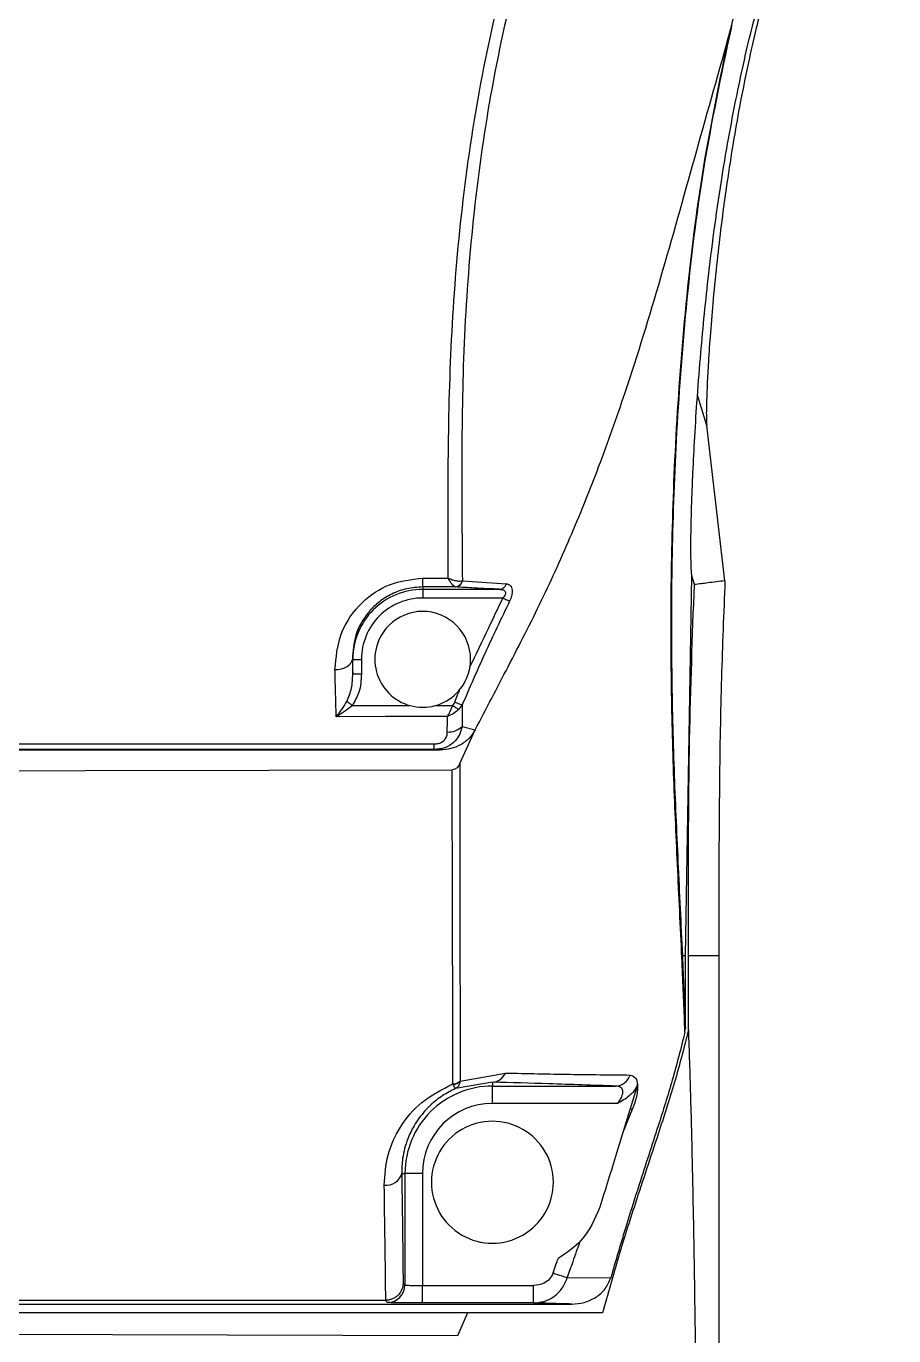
# Model space of a CAD drawing. Header units: millimetres. Extents: x 126 to 938, y 244 to 707.
# Drawn here: x 769.942 to 772.433, y 323.249 to 327.006 of the extents above; entities that cross this region are included whole.
import ezdxf

# ---------------------------------------------------------------- set-up
doc = ezdxf.new("R2010")
doc.units = ezdxf.units.MM

msp = doc.modelspace()

# ---------------------------------------------------------------- linework, layer by layer
at = {"color": 7, "linetype": 'Continuous', "lineweight": 25}
for p, q in [((771.9576, 326.972), (771.9604, 326.9817)), ((771.9603, 326.9817), (771.9576, 326.972)), ((771.9653, 327.0002), (771.9603, 326.9817)), ((771.8957, 325.8607), (771.8691, 325.9475)), ((771.948, 325.4155), (771.8957, 325.8607)), ((771.8525, 325.4293), (771.8511, 325.4534)), ((771.0803, 325.3978), (771.0803, 325.391)), ((771.1949, 325.4156), (771.3206, 325.4071)), ((771.8343, 324.3401), (771.8525, 325.4293)), ((771.8601, 325.4044), (771.8525, 325.4293)), ((771.0803, 325.391), (771.3012, 325.391)), ((771.0803, 325.391), (771.0803, 325.366)), ((771.3105, 325.366), (771.0803, 325.366)), ((770.8784, 325.1901), (770.8795, 325.1901)), ((770.8795, 325.1486), (770.8795, 325.1901)), ((770.8795, 325.1901), (770.9045, 325.1901)), ((770.9045, 325.1901), (770.9045, 325.1486)), ((770.8795, 325.1486), (770.9045, 325.1486)), ((771.1937, 325.0594), (771.183, 325.0458)), ((771.187, 324.8917), (771.2311, 324.9883)), ((771.1936, 324.9974), (771.2311, 324.9883)), ((767.6083, 324.9301), (771.1302, 324.9301)), ((771.8257, 324.3401), (771.8343, 324.3401)), ((771.8343, 324.1318), (771.8343, 324.3401)), ((771.843, 324.126), (771.843, 324.3401)), ((771.843, 324.3401), (771.9303, 324.3401)), ((771.9303, 324.3401), (771.9303, 322.2901)), ((771.8331, 324.1209), (771.8343, 324.1318)), ((771.2803, 323.9771), (771.1744, 323.9585)), ((771.1876, 323.9795), (771.318, 324.0033)), ((771.2803, 323.9771), (771.2803, 323.966)), ((771.2803, 323.966), (771.6339, 323.966)), ((771.2803, 323.916), (771.2803, 323.966)), ((771.6398, 323.916), (771.2803, 323.916)), ((771.02, 323.7151), (771.0295, 323.7151)), ((771.0295, 323.3953), (771.0295, 323.7151)), ((771.0794, 323.7151), (771.0295, 323.7151)), ((771.0794, 323.7151), (771.0794, 323.3936)), ((771.4952, 323.4163), (771.6202, 323.4162)), ((771.0241, 323.4007), (771.0295, 323.3953)), ((771.0794, 323.3436), (771.0794, 323.3936)), ((771.0794, 323.3936), (771.398, 323.3936)), ((771.398, 323.3436), (771.398, 323.3936)), ((769.7294, 323.3405), (771.5083, 323.3405)), ((770.9795, 323.3453), (770.9736, 323.3511)), ((771.398, 323.3436), (771.0794, 323.3436)), ((771.2085, 323.3151), (767.5281, 323.3151)), ((771.2085, 323.3151), (771.1803, 323.2495)), ((771.5965, 323.3151), (771.2085, 323.3151)), ((771.1803, 323.2495), (767.5457, 323.2584))]:
    msp.add_line(p, q, dxfattribs=at)
at = {"color": 7, "linetype": 'Continuous', "lineweight": 25, "flags": 128}
for points in [[(771.1743, 325.3978), (771.1217, 325.3978), (771.0803, 325.3978)], [(771.0804, 325.423), (771.1212, 325.423), (771.1532, 325.423)], [(771.3105, 325.366), (771.3134, 325.3646), (771.3162, 325.3633), (771.319, 325.362), (771.3216, 325.3607), (771.324, 325.3596), (771.3262, 325.3585), (771.3282, 325.3576), (771.3298, 325.3568)], [(770.8285, 325.1607), (770.838, 325.1614), (770.8473, 325.1632), (770.8558, 325.166), (770.8633, 325.1696), (770.8695, 325.1741), (770.8742, 325.1791), (770.8772, 325.1845), (770.8784, 325.1901)], [(770.8627, 325.0695), (770.8642, 325.0684), (770.8659, 325.0671), (770.8677, 325.0658), (770.8697, 325.0643), (770.8718, 325.0627), (770.874, 325.0611), (770.8763, 325.0594), (770.8785, 325.0577)], [(771.1724, 325.0677), (771.1757, 325.0664), (771.179, 325.0651), (771.1822, 325.0639), (771.1851, 325.0628), (771.1878, 325.0617), (771.1901, 325.0608), (771.1921, 325.06), (771.1937, 325.0594)], [(771.1937, 325.0594), (771.1937, 325.0245), (771.1936, 324.9974)], [(771.1511, 325.026), (770.9724, 325.0258), (770.8321, 325.0256)], [(770.8785, 325.0577), (770.9704, 325.0578), (771.0426, 325.0579)], [(771.1183, 325.058), (771.1456, 325.058), (771.167, 325.058)], [(771.167, 325.058), (771.1693, 325.0562), (771.1716, 325.0545), (771.1739, 325.0528), (771.176, 325.0512), (771.178, 325.0496), (771.1798, 325.0482), (771.1815, 325.0469), (771.183, 325.0458)], [(767.6248, 324.9483), (768.811, 324.9481), (769.5785, 324.9479), (770.346, 324.9478), (771.1135, 324.9477)], [(771.1135, 324.9313), (769.1598, 324.9314), (767.6248, 324.9315)], [(767.5715, 324.8663), (769.584, 324.8703), (771.1652, 324.8733)], [(771.682, 323.8989), (771.6683, 323.8658), (771.6576, 323.8397)], [(771.4549, 323.4297), (771.4609, 323.4277), (771.4668, 323.4258), (771.4725, 323.4239), (771.478, 323.4221), (771.483, 323.4204), (771.4877, 323.4189), (771.4917, 323.4175), (771.4952, 323.4163)], [(770.9736, 323.3511), (770.3654, 323.3511), (769.8875, 323.3511)]]:
    msp.add_lwpolyline(points, dxfattribs=at)
at = {"color": 7, "linetype": 'Continuous', "lineweight": 25}
for centre, radius, start, end in [((769.1876, 325.4191), 1.8928, 359.3543, 0.1172), ((771.1714, 325.4214), 0.0236, 275.4844, 345.9284), ((771.1726, 325.4205), 0.0228, 274.1563, 347.454), ((771.2994, 325.4128), 0.0219, 274.7322, 344.9246), ((771.0803, 325.1901), 0.2008, 89.9998, 180.0007), ((771.0803, 325.1901), 0.1759, 90.0001, 180.0001), ((771.0803, 325.1901), 0.1375, 337.4777, 157.4771), ((771.0803, 325.1901), 0.1375, 157.4772, 337.4775), ((771.1535, 325.0403), 0.0587, 267.4861, 313.0903), ((768.9945, 324.9457), 2.1191, 359.6118, 0.0543), ((771.8105, 324.3407), 0.0152, 335.094, 357.8921), ((771.8124, 324.3031), 0.015, 334.8344, 357.7527), ((771.168, 324.0005), 0.0283, 268.4843, 313.893), ((771.1676, 323.9993), 0.0281, 270.2026, 315.3115), ((771.2783, 324.0203), 0.0432, 272.6513, 336.8637), ((771.6321, 324.0118), 0.0459, 272.2462, 341.9085), ((771.2803, 323.7151), 0.2509, 89.9999, 179.9999), ((771.2803, 323.7151), 0.2009, 90.0005, 179.9997), ((769.7594, 319.1515), 5.1219, 67.9531, 68.0187), ((771.2803, 323.6901), 0.175, 359.9997, 180.0003), ((770.9764, 323.7264), 0.045, 261.8077, 345.4818), ((771.2803, 323.6901), 0.175, 179.9997, 0.0003), ((770.9794, 323.3953), 0.05, 270.0209, 359.9815)]:
    msp.add_arc(centre, radius, start, end, dxfattribs=at)
for points, knots in [([(771.1532, 325.423), (771.1529, 325.5346), (771.1523, 325.763), (771.1601, 326.1103), (771.1879, 326.4653), (771.2389, 326.8229), (771.3182, 327.18), (771.4312, 327.5308), (771.579, 327.8709), (771.7044, 328.0835), (771.7672, 328.19)], [0, 0, 0, 0, 0.116392, 0.238086, 0.362075, 0.487398, 0.614355, 0.742896, 0.871131, 1, 1, 1, 1]), ([(771.7908, 328.1762), (771.7285, 328.0694), (771.6044, 327.8567), (771.4592, 327.5164), (771.3484, 327.1662), (771.271, 326.81), (771.2218, 326.4534), (771.1961, 326.0996), (771.191, 325.7539), (771.1932, 325.5267), (771.1942, 325.4157)], [0, 0, 0, 0, 0.129214, 0.257493, 0.386027, 0.512973, 0.63834, 0.762331, 0.883841, 1, 1, 1, 1]), ([(772.4327, 327.9434), (772.4083, 327.907), (772.3587, 327.833), (772.2944, 327.7181), (772.236, 327.5995), (772.1805, 327.4694), (772.1274, 327.3234), (772.0781, 327.1638), (772.0509, 327.0548), (772.0374, 327.0004)], [0, 0, 0, 0, 0.127805, 0.259841, 0.383587, 0.513157, 0.672139, 0.836663, 1, 1, 1, 1]), ([(771.9576, 326.972), (771.981, 327.0643), (772.0278, 327.2488), (772.1221, 327.5183), (772.2069, 327.6881), (772.2491, 327.7726)], [0, 0, 0, 0, 0.33415, 0.668378, 1, 1, 1, 1]), ([(771.9775, 326.7864), (771.9911, 326.8519), (772.0186, 326.9835), (772.0553, 327.1129), (772.0737, 327.1778)], [0, 0, 0, 0, 0.498151, 1, 1, 1, 1]), ([(771.8243, 324.3343), (771.8201, 324.4235), (771.8117, 324.6002), (771.7995, 324.8707), (771.7926, 325.1569), (771.7933, 325.4711), (771.8048, 325.8172), (771.8322, 326.1906), (771.8778, 326.5839), (771.9326, 326.8479), (771.9603, 326.9817)], [0, 0, 0, 0, 0.100764, 0.199538, 0.305478, 0.423642, 0.553875, 0.695998, 0.845966, 1, 1, 1, 1]), ([(771.9653, 327.0002), (771.9369, 326.8658), (771.8809, 326.6006), (771.8342, 326.2052), (771.8061, 325.8297), (771.7942, 325.4818), (771.7935, 325.1662), (771.8005, 324.879), (771.813, 324.6073), (771.8214, 324.4298), (771.8257, 324.3401)], [0, 0, 0, 0, 0.1541, 0.304118, 0.446416, 0.576704, 0.694786, 0.800545, 0.899168, 1, 1, 1, 1]), ([(772.0374, 327.0004), (772.0298, 326.9678), (772.0116, 326.8886), (771.9892, 326.7749), (771.9683, 326.6546), (771.9516, 326.5455), (771.937, 326.4369), (771.9246, 326.3307), (771.9143, 326.2281), (771.9062, 326.1311), (771.9006, 326.0496), (771.8969, 325.9835), (771.8951, 325.9312), (771.894, 325.8917), (771.8952, 325.8691), (771.8957, 325.8607)], [0, 0, 0, 0, 0.08723, 0.211933, 0.302171, 0.405557, 0.499421, 0.587961, 0.684177, 0.768443, 0.841625, 0.897149, 0.940998, 0.978085, 1, 1, 1, 1]), ([(771.9677, 327.0098), (771.9673, 327.0082), (771.9665, 327.005), (771.9657, 327.0018), (771.9653, 327.0002)], [0, 0, 0, 0, 0.499504, 1, 1, 1, 1]), ([(771.2311, 324.9883), (771.2626, 325.0484), (771.3272, 325.1716), (771.4225, 325.3575), (771.5091, 325.5489), (771.5891, 325.7476), (771.6758, 325.9923), (771.7663, 326.2885), (771.8607, 326.6287), (771.9253, 326.8577), (771.9576, 326.972)], [0, 0, 0, 0, 0.096095, 0.19691, 0.29576, 0.39333, 0.500107, 0.663223, 0.831728, 1, 1, 1, 1]), ([(771.8511, 325.4534), (771.8507, 325.4672), (771.8496, 325.5034), (771.8505, 325.554), (771.8516, 325.6076), (771.8532, 325.6579), (771.856, 325.7276), (771.8605, 325.8182), (771.8676, 325.9321), (771.8767, 326.0498), (771.8875, 326.1679), (771.9003, 326.2883), (771.9165, 326.4199), (771.9353, 326.5489), (771.9556, 326.6726), (771.97, 326.7472), (771.9775, 326.7864)], [0, 0, 0, 0, 0.031014, 0.080915, 0.113278, 0.150836, 0.193616, 0.269313, 0.353745, 0.448787, 0.53339, 0.619056, 0.719769, 0.829897, 0.91087, 1, 1, 1, 1]), ([(770.8285, 325.1607), (770.8316, 325.1953), (770.8381, 325.267), (770.8991, 325.3539), (770.9841, 325.4119), (771.0478, 325.4192), (771.0804, 325.423)], [0, 0, 0, 0, 0.255225, 0.528536, 0.758843, 1, 1, 1, 1]), ([(771.0803, 325.3978), (771.0651, 325.3968), (771.0345, 325.3948), (770.9922, 325.3793), (770.955, 325.3563), (770.9164, 325.319), (770.8835, 325.2626), (770.8801, 325.2136), (770.8784, 325.1901)], [0, 0, 0, 0, 0.141812, 0.284395, 0.414152, 0.546787, 0.782485, 1, 1, 1, 1]), ([(771.1532, 325.423), (771.1569, 325.4215), (771.1641, 325.4185), (771.1749, 325.4157), (771.185, 325.4142), (771.1913, 325.4152), (771.1942, 325.4157)], [0, 0, 0, 0, 0.284396, 0.549144, 0.791045, 1, 1, 1, 1]), ([(771.1736, 325.3979), (771.1721, 325.3988), (771.1684, 325.4009), (771.1638, 325.4067), (771.1584, 325.4141), (771.155, 325.4199), (771.1532, 325.423)], [0, 0, 0, 0, 0.158622, 0.388106, 0.671336, 1, 1, 1, 1]), ([(771.1743, 325.3978), (771.1742, 325.3978), (771.1739, 325.3978), (771.1737, 325.3979), (771.1736, 325.3979)], [0, 0, 0, 0, 0.558264, 1, 1, 1, 1]), ([(771.3012, 325.391), (771.2772, 325.3922), (771.2348, 325.3944), (771.1925, 325.3968), (771.1743, 325.3978)], [0, 0, 0, 0, 0.569211, 1, 1, 1, 1]), ([(771.1942, 325.4157), (771.1944, 325.4156), (771.1946, 325.4156), (771.1948, 325.4156), (771.1949, 325.4156)], [0, 0, 0, 0, 0.557189, 1, 1, 1, 1]), ([(771.3206, 325.4071), (771.3247, 325.406), (771.3337, 325.4036), (771.3382, 325.3884), (771.3363, 325.3727), (771.3321, 325.3623), (771.3298, 325.3568)], [0, 0, 0, 0, 0.2001626, 0.4425656, 0.7026618, 1, 1, 1, 1]), ([(771.843, 324.3401), (771.843, 324.4454), (771.8431, 324.6524), (771.8457, 325.0073), (771.8548, 325.2567), (771.8601, 325.4044)], [0, 0, 0, 0, 0.296708, 0.58346, 1, 1, 1, 1]), ([(771.948, 325.4155), (771.9316, 325.4135), (771.9023, 325.4098), (771.873, 325.4061), (771.8601, 325.4044)], [0, 0, 0, 0, 0.560008, 1, 1, 1, 1]), ([(771.948, 325.4155), (771.9443, 325.3226), (771.9366, 325.1305), (771.9303, 324.772), (771.9303, 324.5064), (771.9303, 324.3401)], [0, 0, 0, 0, 0.259312, 0.536235, 1, 1, 1, 1]), ([(771.216, 325.1676), (771.2336, 325.2046), (771.2651, 325.2708), (771.2966, 325.3369), (771.3105, 325.366)], [0, 0, 0, 0, 0.559994, 1, 1, 1, 1]), ([(771.3012, 325.391), (771.3047, 325.3907), (771.3096, 325.3903), (771.315, 325.3871), (771.3175, 325.3838), (771.3182, 325.3796), (771.317, 325.3751), (771.3144, 325.3704), (771.3119, 325.3675), (771.3105, 325.366)], [0, 0, 0, 0, 0.265404, 0.380139, 0.477805, 0.581124, 0.700657, 0.835872, 1, 1, 1, 1]), ([(771.3298, 325.3568), (771.306, 325.3075), (771.2585, 325.2093), (771.2152, 325.1092), (771.1937, 325.0594)], [0, 0, 0, 0, 0.5027279, 1, 1, 1, 1]), ([(770.8784, 325.1901), (770.8786, 325.1823), (770.8789, 325.1685), (770.8793, 325.1547), (770.8795, 325.1486)], [0, 0, 0, 0, 0.561899, 1, 1, 1, 1]), ([(770.8321, 325.0256), (770.8314, 325.0505), (770.8301, 325.0956), (770.829, 325.1406), (770.8285, 325.1607)], [0, 0, 0, 0, 0.5535577, 1, 1, 1, 1]), ([(770.8627, 325.0695), (770.8679, 325.0819), (770.8784, 325.1072), (770.8791, 325.1346), (770.8795, 325.1486)], [0, 0, 0, 0, 0.49015, 1, 1, 1, 1]), ([(770.9045, 325.1486), (770.9035, 325.1305), (770.9017, 325.0981), (770.8856, 325.0701), (770.8785, 325.0577)], [0, 0, 0, 0, 0.558015, 1, 1, 1, 1]), ([(771.1724, 325.0677), (771.1751, 325.0744), (771.1798, 325.0864), (771.1849, 325.0983), (771.1871, 325.1035)], [0, 0, 0, 0, 0.560157, 1, 1, 1, 1]), ([(770.8321, 325.0256), (770.8375, 325.0324), (770.8487, 325.0463), (770.8579, 325.0616), (770.8627, 325.0695)], [0, 0, 0, 0, 0.486485, 1, 1, 1, 1]), ([(771.167, 325.058), (771.1682, 325.0597), (771.1703, 325.0628), (771.1718, 325.0662), (771.1724, 325.0677)], [0, 0, 0, 0, 0.559733, 1, 1, 1, 1]), ([(770.8785, 325.0577), (770.8712, 325.0516), (770.8567, 325.0396), (770.8402, 325.0302), (770.8321, 325.0256)], [0, 0, 0, 0, 0.502349, 1, 1, 1, 1]), ([(771.1509, 324.9816), (771.151, 324.9898), (771.151, 325.0046), (771.151, 325.0194), (771.1511, 325.026)], [0, 0, 0, 0, 0.557517, 1, 1, 1, 1]), ([(771.1511, 325.026), (771.1539, 325.0308), (771.1601, 325.041), (771.1646, 325.0521), (771.167, 325.058)], [0, 0, 0, 0, 0.46761, 1, 1, 1, 1]), ([(771.183, 325.0458), (771.178, 325.0417), (771.1683, 325.0336), (771.1567, 325.0285), (771.1511, 325.026)], [0, 0, 0, 0, 0.509985, 1, 1, 1, 1]), ([(771.1936, 324.9974), (771.1915, 324.9892), (771.1869, 324.9721), (771.1695, 324.9499), (771.1438, 324.9342), (771.1237, 324.9323), (771.1135, 324.9313)], [0, 0, 0, 0, 0.223583, 0.466549, 0.730693, 1, 1, 1, 1]), ([(771.2311, 324.9883), (771.2257, 324.9796), (771.2148, 324.9623), (771.1895, 324.9441), (771.1609, 324.9323), (771.1405, 324.9308), (771.1302, 324.9301)], [0, 0, 0, 0, 0.249227, 0.499089, 0.74902, 1, 1, 1, 1]), ([(771.1135, 324.9477), (771.1176, 324.9479), (771.1256, 324.9484), (771.1364, 324.9529), (771.145, 324.9604), (771.1501, 324.9705), (771.1507, 324.978), (771.1509, 324.9816)], [0, 0, 0, 0, 0.216573, 0.420421, 0.607159, 0.807503, 1, 1, 1, 1]), ([(771.1302, 324.9301), (771.127, 324.9303), (771.1215, 324.9307), (771.1159, 324.9312), (771.1135, 324.9313)], [0, 0, 0, 0, 0.567911, 1, 1, 1, 1]), ([(771.187, 324.8917), (771.186, 324.8893), (771.1839, 324.8847), (771.1789, 324.8787), (771.1727, 324.8743), (771.1676, 324.8736), (771.1652, 324.8733)], [0, 0, 0, 0, 0.2610251, 0.4994331, 0.7635236, 1, 1, 1, 1]), ([(771.1672, 323.9722), (771.167, 324.0473), (771.1667, 324.194), (771.166, 324.414), (771.1653, 324.6392), (771.1652, 324.7929), (771.1652, 324.8733)], [0, 0, 0, 0, 0.2500646, 0.4883275, 0.7323522, 1, 1, 1, 1]), ([(771.187, 324.8917), (771.187, 324.8106), (771.187, 324.6552), (771.1872, 324.4275), (771.1874, 324.2048), (771.1875, 324.0562), (771.1876, 323.9801)], [0, 0, 0, 0, 0.2671285, 0.5111085, 0.7495603, 1, 1, 1, 1]), ([(771.8259, 324.2968), (771.8256, 324.3038), (771.8251, 324.3163), (771.8245, 324.3288), (771.8243, 324.3343)], [0, 0, 0, 0, 0.561928, 1, 1, 1, 1]), ([(771.8257, 324.3401), (771.826, 324.3331), (771.8265, 324.3206), (771.8271, 324.3081), (771.8273, 324.3026)], [0, 0, 0, 0, 0.558056, 1, 1, 1, 1]), ([(771.8331, 324.1209), (771.8319, 324.1507), (771.8297, 324.2094), (771.8272, 324.268), (771.8259, 324.2968)], [0, 0, 0, 0, 0.509101, 1, 1, 1, 1]), ([(771.8273, 324.3026), (771.8287, 324.2713), (771.8311, 324.2144), (771.8333, 324.1574), (771.8343, 324.1318)], [0, 0, 0, 0, 0.550234, 1, 1, 1, 1]), ([(771.843, 324.126), (771.8303, 324.0761), (771.8048, 323.9759), (771.7503, 323.8107), (771.6951, 323.6442), (771.6403, 323.4736), (771.6114, 323.3688), (771.5965, 323.3151)], [0, 0, 0, 0, 0.182075, 0.365814, 0.6154361, 0.8028168, 1, 1, 1, 1]), ([(771.8331, 324.1209), (771.8214, 324.0748), (771.7985, 323.9844), (771.7523, 323.8393), (771.706, 323.697), (771.6596, 323.5521), (771.6337, 323.4625), (771.6202, 323.4162)], [0, 0, 0, 0, 0.193741, 0.379781, 0.620231, 0.803354, 1, 1, 1, 1]), ([(771.843, 324.126), (771.845, 324.0647), (771.8492, 323.9356), (771.8541, 323.7338), (771.8584, 323.5151), (771.8615, 323.3118), (771.8636, 323.1258), (771.8652, 322.9593), (771.8665, 322.7896), (771.8674, 322.6245), (771.8682, 322.4589), (771.8685, 322.3489), (771.8687, 322.2899)], [0, 0, 0, 0, 0.1001611, 0.2109941, 0.3298734, 0.4574628, 0.5431701, 0.6338233, 0.729423, 0.8204056, 0.9035746, 1, 1, 1, 1]), ([(770.9699, 323.6818), (770.9719, 323.711), (770.9759, 323.7696), (771.0143, 323.8519), (771.0765, 323.9265), (771.1358, 323.9564), (771.1672, 323.9722)], [0, 0, 0, 0, 0.23366, 0.469711, 0.719679, 1, 1, 1, 1]), ([(771.1677, 323.9711), (771.1676, 323.9713), (771.1674, 323.9717), (771.1673, 323.9721), (771.1672, 323.9722)], [0, 0, 0, 0, 0.556463, 1, 1, 1, 1]), ([(771.1744, 323.9585), (771.1736, 323.9595), (771.1718, 323.9616), (771.1699, 323.966), (771.1685, 323.9692), (771.1677, 323.9711)], [0, 0, 0, 0, 0.260102, 0.567214, 1, 1, 1, 1]), ([(771.1876, 323.9795), (771.187, 323.977), (771.186, 323.9722), (771.1824, 323.9643), (771.1775, 323.9608), (771.1744, 323.9585)], [0, 0, 0, 0, 0.3037938, 0.5659935, 1, 1, 1, 1]), ([(771.1876, 323.9801), (771.1876, 323.98), (771.1876, 323.9798), (771.1876, 323.9796), (771.1876, 323.9795)], [0, 0, 0, 0, 0.563894, 1, 1, 1, 1]), ([(771.6339, 323.966), (771.5702, 323.9681), (771.4523, 323.9721), (771.3344, 323.9756), (771.2803, 323.9771)], [0, 0, 0, 0, 0.5411342, 1, 1, 1, 1]), ([(771.318, 324.0033), (771.3798, 324.002), (771.499, 323.9994), (771.6182, 323.9982), (771.6758, 323.9976)], [0, 0, 0, 0, 0.5176, 1, 1, 1, 1]), ([(771.6976, 323.9718), (771.6774, 323.9057), (771.6414, 323.7877), (771.6047, 323.67), (771.5885, 323.6182)], [0, 0, 0, 0, 0.559958, 1, 1, 1, 1]), ([(771.6969, 323.9699), (771.6939, 323.9641), (771.6879, 323.9521), (771.6692, 323.9325), (771.6515, 323.9225), (771.6398, 323.916)], [0, 0, 0, 0, 0.242627, 0.500318, 1, 1, 1, 1]), ([(771.6758, 323.9976), (771.6818, 323.9954), (771.6947, 323.9908), (771.6961, 323.9771), (771.6969, 323.9699)], [0, 0, 0, 0, 0.472966, 1, 1, 1, 1]), ([(771.6969, 323.9693), (771.6969, 323.9641), (771.697, 323.9531), (771.694, 323.9358), (771.6891, 323.9174), (771.6844, 323.9052), (771.682, 323.8989)], [0, 0, 0, 0, 0.21241, 0.456925, 0.72369, 1, 1, 1, 1]), ([(771.6969, 323.9699), (771.697, 323.9702), (771.6973, 323.9709), (771.6975, 323.9715), (771.6976, 323.9718)], [0, 0, 0, 0, 0.559777, 1, 1, 1, 1]), ([(771.1744, 323.9585), (771.162, 323.9523), (771.1362, 323.9393), (771.1075, 323.9163), (771.0858, 323.8942), (771.0698, 323.8745), (771.0525, 323.8481), (771.0342, 323.8098), (771.0214, 323.7632), (771.0204, 323.7295), (771.02, 323.7151)], [0, 0, 0, 0, 0.136964, 0.282696, 0.359018, 0.441878, 0.531232, 0.668477, 0.85916, 1, 1, 1, 1]), ([(771.6398, 323.916), (771.6423, 323.9193), (771.647, 323.9255), (771.6519, 323.9351), (771.6546, 323.9438), (771.655, 323.9514), (771.6529, 323.9578), (771.6484, 323.9625), (771.6418, 323.9654), (771.6367, 323.9658), (771.6339, 323.966)], [0, 0, 0, 0, 0.185757, 0.346242, 0.481046, 0.592381, 0.683382, 0.773414, 0.875204, 1, 1, 1, 1]), ([(771.02, 323.7151), (771.0208, 323.6581), (771.0224, 323.5533), (771.0236, 323.4484), (771.0241, 323.4007)], [0, 0, 0, 0, 0.544129, 1, 1, 1, 1]), ([(770.9743, 323.3511), (770.9737, 323.4078), (770.9724, 323.518), (770.9707, 323.6282), (770.9699, 323.6818)], [0, 0, 0, 0, 0.513875, 1, 1, 1, 1]), ([(771.5885, 323.6182), (771.5738, 323.5843), (771.5476, 323.5237), (771.493, 323.4874), (771.4689, 323.4714)], [0, 0, 0, 0, 0.559809, 1, 1, 1, 1]), ([(771.5316, 323.5198), (771.5247, 323.5005), (771.5122, 323.4661), (771.5004, 323.4316), (771.4952, 323.4163)], [0, 0, 0, 0, 0.559943, 1, 1, 1, 1]), ([(771.4549, 323.4297), (771.4575, 323.4375), (771.4621, 323.4514), (771.4669, 323.4653), (771.4689, 323.4714)], [0, 0, 0, 0, 0.560045, 1, 1, 1, 1]), ([(771.4549, 323.4297), (771.4519, 323.4237), (771.4459, 323.4116), (771.4257, 323.3971), (771.4085, 323.3949), (771.398, 323.3936)], [0, 0, 0, 0, 0.281339, 0.561527, 1, 1, 1, 1]), ([(771.398, 323.3436), (771.4082, 323.3445), (771.429, 323.3464), (771.4577, 323.3611), (771.4824, 323.3843), (771.4909, 323.4055), (771.4952, 323.4163)], [0, 0, 0, 0, 0.235452, 0.478103, 0.732045, 1, 1, 1, 1]), ([(771.5083, 323.3405), (771.5204, 323.3415), (771.5444, 323.3433), (771.5777, 323.3584), (771.6062, 323.3824), (771.6155, 323.4049), (771.6202, 323.4162)], [0, 0, 0, 0, 0.249028, 0.499011, 0.748966, 1, 1, 1, 1]), ([(771.0241, 323.4007), (771.0234, 323.3946), (771.0219, 323.3822), (771.0128, 323.3685), (771.0027, 323.3599), (770.9936, 323.3549), (770.9841, 323.3518), (770.9775, 323.3514), (770.9743, 323.3511)], [0, 0, 0, 0, 0.234936, 0.47717, 0.614004, 0.746852, 0.875557, 1, 1, 1, 1]), ([(771.0295, 323.3953), (771.03, 323.3952), (771.0317, 323.3947), (771.0368, 323.3945), (771.0467, 323.3939), (771.0616, 323.3937), (771.0733, 323.3936), (771.0794, 323.3936)], [0, 0, 0, 0, 0.033383, 0.107134, 0.300071, 0.631535, 1, 1, 1, 1]), ([(770.9736, 323.3511), (770.9738, 323.3511), (770.974, 323.3511), (770.9742, 323.3511), (770.9743, 323.3511)], [0, 0, 0, 0, 0.557512, 1, 1, 1, 1]), ([(771.0794, 323.3436), (771.0658, 323.3436), (771.0403, 323.3436), (771.0089, 323.3442), (770.9891, 323.3443), (770.9814, 323.3451), (770.9795, 323.3453)], [0, 0, 0, 0, 0.408116, 0.767276, 0.941424, 1, 1, 1, 1]), ([(771.5083, 323.3405), (771.488, 323.3411), (771.4512, 323.3422), (771.4145, 323.3432), (771.398, 323.3436)], [0, 0, 0, 0, 0.5524783, 1, 1, 1, 1])]:
    msp.add_open_spline(points, degree=3, knots=knots, dxfattribs=at)

doc.saveas('drawing.dxf')
